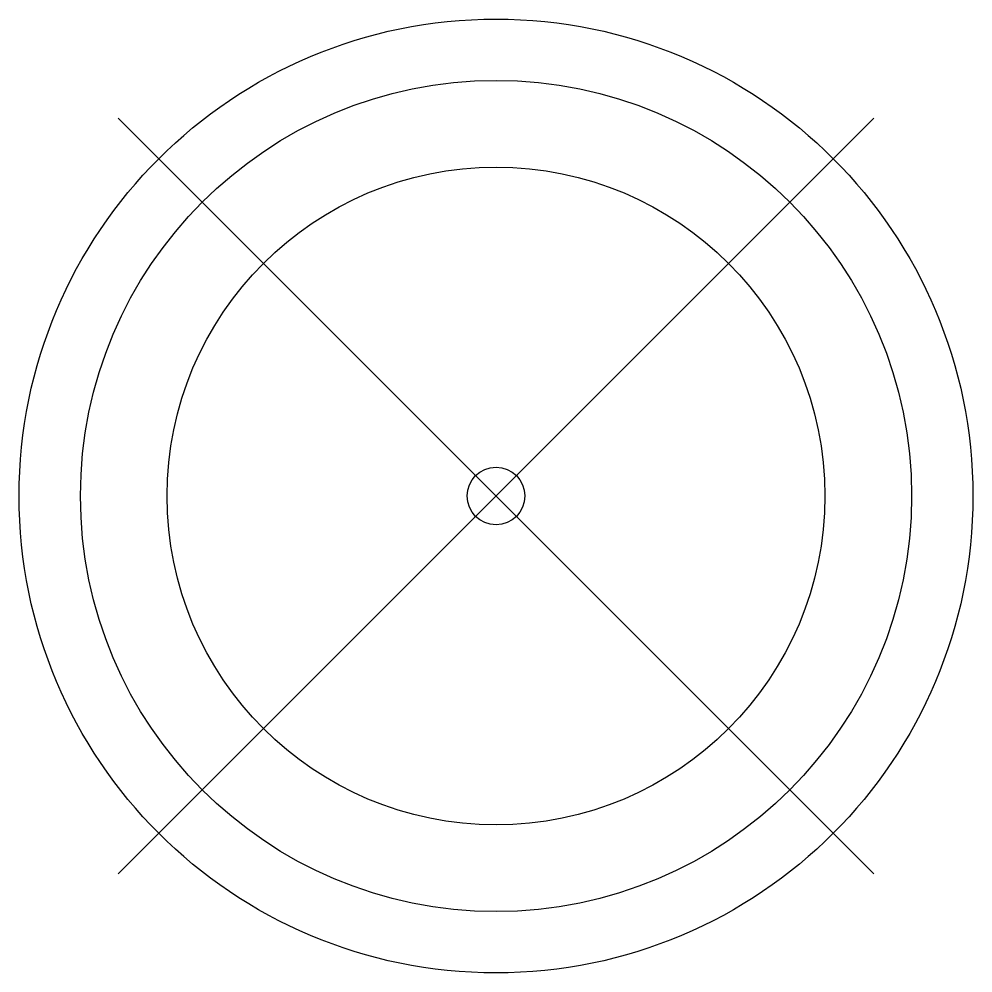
# Model space of a CAD drawing. Extents: x 580.3 to 638.3, y 600.1 to 658.1.
import ezdxf

# ---------------------------------------------------------------- set-up
doc = ezdxf.new("R2010")
doc.units = 0
doc.header["$MEASUREMENT"] = 0
doc.layers.get('0').update_dxf_attribs({"linetype": 'CONTINUOUS'})
doc.layers.add('$PARTREF_BOM', color=7, linetype='CONTINUOUS')
doc.styles.get("Standard").update_dxf_attribs({"font": 'txt.shx', "bigfont": 'chineset.shx'})

# ---------------------------------------------------------------- blocks, each defined once
blk = doc.blocks.new('PARTREF')
at = {"layer": '$PARTREF_BOM', "color": 2}
for p, q in [((-1.75, -1.75), (1.75, 1.75)), ((-1.75, 1.75), (1.75, -1.75))]:
    blk.add_line(p, q, dxfattribs=at)
blk.add_circle((0, 0), 1.75, dxfattribs=at)
at = {"layer": '$PARTREF_BOM', "color": 2, "flags": 1}
for tag, p in [('TAG15', (5.594, -4.742)), ('TAG5', (-16.086, -4.95)), ('TAG10', (-5.651, -4.998)), ('TAG14', (5.594, -8.742)), ('TAG4', (-16.086, -8.95)), ('TAG9', (-5.651, -8.998)), ('TAG13', (5.594, -12.742)), ('TAG3', (-16.086, -12.95)), ('TAG8', (-5.651, -12.998)), ('TAG2', (-16.086, -16.95)), ('TAG7', (-5.651, -16.998)), ('TAG12', (5.594, -16.742)), ('TAG1', (-16.086, -20.95)), ('TAG6', (-5.651, -20.998)), ('TAG11', (5.594, -20.742))]:
    blk.add_attdef(tag, p, '', height=2.5, dxfattribs=at)

msp = doc.modelspace()

# ---------------------------------------------------------------- linework, layer by layer
at = {"color": 7, "linetype": 'CONTINUOUS'}
for p, q in [((586.309, 652.117), (632.27, 606.155)), ((632.27, 652.117), (586.309, 606.155))]:
    msp.add_line(p, q, dxfattribs=at)
for radius in [29, 25.268, 20]:
    msp.add_circle((609.29, 629.136), radius, dxfattribs=at)

# ---------------------------------------------------------------- block references
at = {"color": 7}
msp.add_blockref('PARTREF', (609.29, 629.136), dxfattribs=at)

doc.saveas('drawing.dxf')
